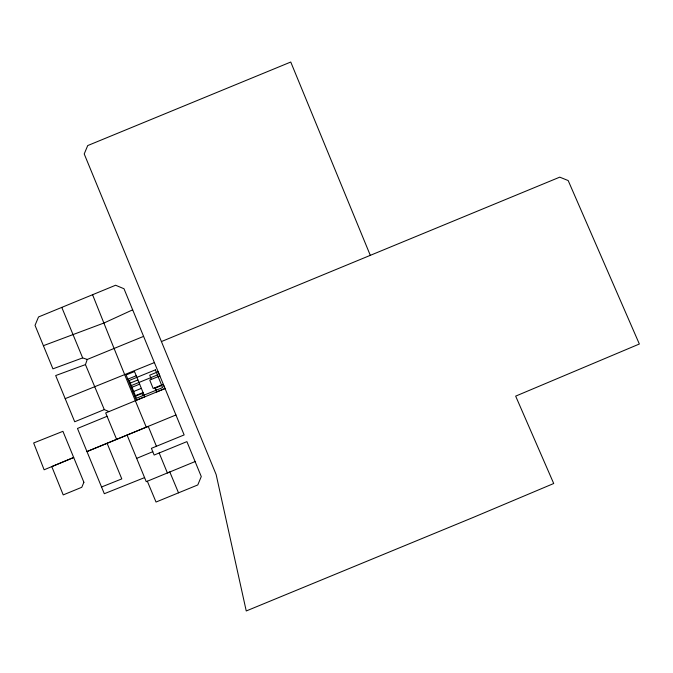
<?xml version="1.0" encoding="UTF-8"?>
<svg xmlns="http://www.w3.org/2000/svg" width="673" height="673" viewBox="0 0 673 673"><rect width="100%" height="100%" fill="white"/><g stroke="black" fill="none" stroke-linecap="round" stroke-linejoin="round"><path stroke-width="1.01" d="M109.051 411.615L104.298 409.596L85.454 364.598L87.238 359.458L143.593 336.374M132.665 309.832L104.172 322.922L43.4 345.686L35.03 325.337L38.512 316.966L115.605 285.243L123.992 288.742L184.141 434.918L151.4 448.336L154.142 455.049L186.901 441.631L201.277 476.56L197.778 484.947L156.027 502.041L147.337 481.22M165.053 388.523L105.678 412.953L116.622 439.368M136.661 458.372L152.779 451.692M161.419 341.564L559.759 177.15L568.18 180.557L639.35 344.012L515.661 396.128L553.711 483.508L473.169 517.453L246.242 610.966L216.142 474.558L84.218 153.949L87.709 145.578L290.753 62.034L370.217 255.143M104.298 409.596L74.711 421.761L55.682 375.559L85.454 364.598M107.074 416.309L77.471 428.457L86.96 451.566L148.245 426.371L156.43 446.3M175.939 414.972L86.96 451.566L104.315 493.713L144.577 477.611M195.111 461.56L167.392 472.968L159.19 452.996M154.378 362.587L65.197 398.652M127.82 379.168L136.224 375.753M129.527 383.374L137.94 379.951M131.302 385.579L157.457 374.945M131.235 387.572L139.648 384.157M132.943 391.779L141.355 388.363M134.65 395.985L143.063 392.569M135.576 396.086L141.927 393.503L142.794 395.64M161.722 385.452L155.379 388.035L156.245 390.172M101.556 486.991L121.796 478.898L107.108 443.288M87.238 359.458L82.661 357.901L52.923 368.846L43.4 345.686M178.522 492.838L169.806 471.966L146.243 481.675L127.079 435.061M82.661 357.901L61.781 307.384M92.571 294.715C110.195 338.982 127.979 383.164 146.277 427.17M151.408 379.379L149.7 375.172L158.105 371.757L159.812 375.963L149.734 380.06L153.15 388.464L163.228 384.367L164.935 388.573L156.531 391.989L154.824 387.783M83.889 482.272L81.786 487.286L63.22 494.907L51.787 466.608L73.694 457.497L62.925 431.326L33.65 442.977L44.124 469.788L73.694 457.497L83.889 482.272M134.516 371.546L126.112 374.962L136.367 400.191L144.771 396.767L134.516 371.546M155.387 369.856L129.233 380.489L136.442 398.223L162.597 387.598L155.387 369.856"/></g></svg>
